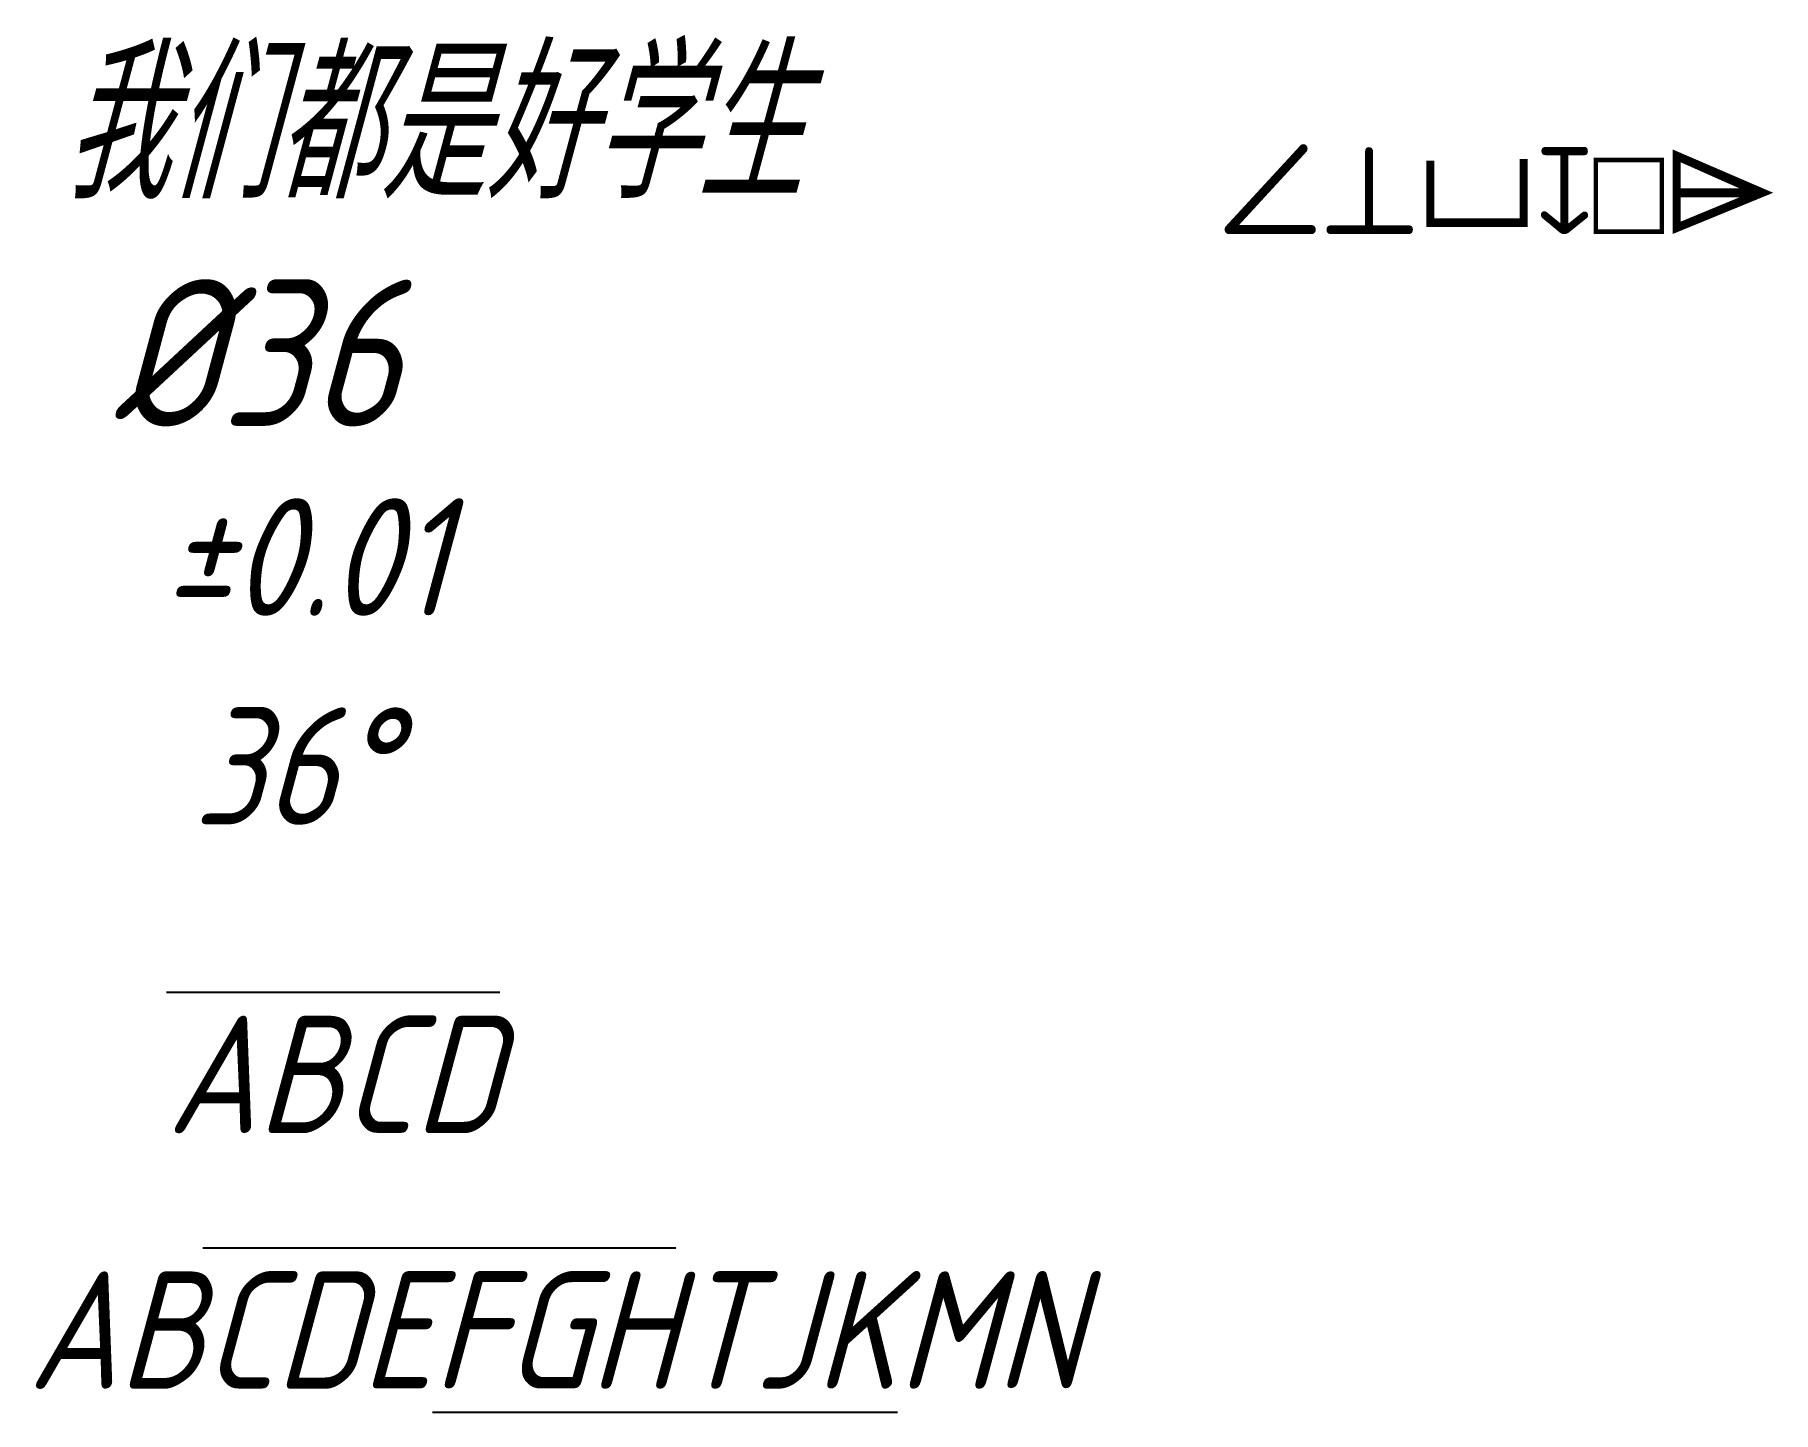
# Model space of a CAD drawing. Header units: millimetres. Extents: x 478 to 774, y 61 to 295.
import ezdxf

# ---------------------------------------------------------------- set-up
doc = ezdxf.new("R2010")
doc.units = ezdxf.units.MM
doc.layers.add('粗实线', color=7, linetype='Continuous')
doc.styles.add('样式 1', font='gbeitc.shx', dxfattribs={"bigfont": 'gbcbig.shx'})
doc.styles.add('样式 3', font='gdt.shx', dxfattribs={"bigfont": 'bigfont.shx'})

msp = doc.modelspace()

# ---------------------------------------------------------------- texts
at = {"style": '样式 1'}
for s, height, p in [('%%c36', 25, (491.35, 228.69)), ('%%p0.01', 20, (499.99, 196.44)), ('36%%d', 20, (505.16, 160.81)), ('%%oABCD', 20, (500.62, 108.28)), ('AB%%oCDE%%uFGH%%oTJK%%uMN', 20, (476.95, 64.72))]:
    msp.add_text(s, height=height, dxfattribs=at).set_placement(p)
at = {"layer": '粗实线'}
for s, height, style, p in [('我们都是好学生', 25, '样式 1', (482.61, 267.55)), ('abvxoy', 15, '样式 3', (679.98, 261.46))]:
    msp.add_text(s, height=height, dxfattribs=dict(at, style=style)).set_placement(p)

doc.saveas('drawing.dxf')
